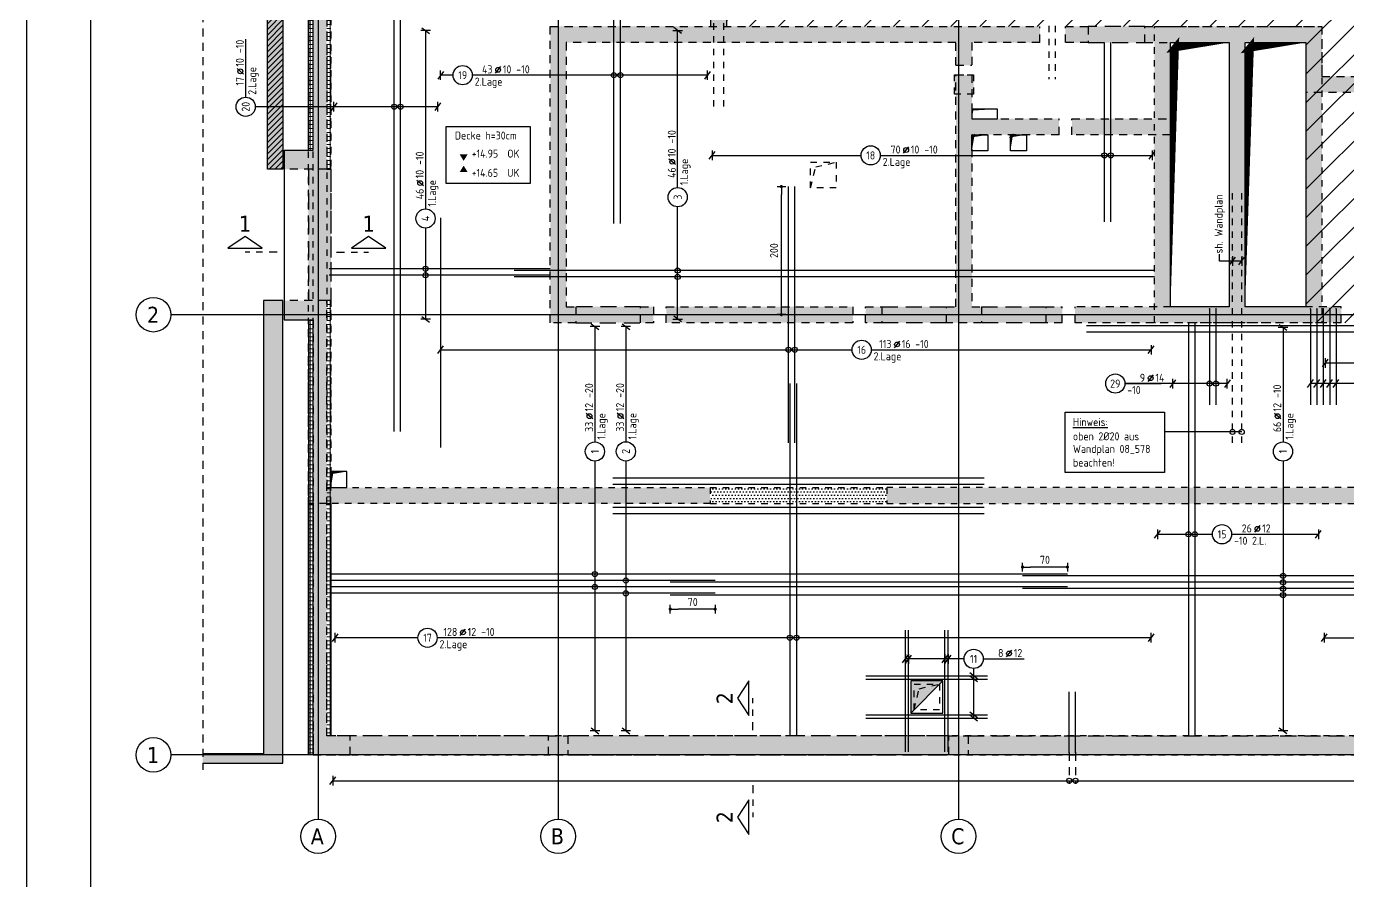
# Model space of a CAD drawing. Extents: x -10 to 81.8, y -37.7 to 49.1.
# Drawn here: x 0 to 20.63, y 16.18 to 29.51 of the extents above; entities that cross this region are included whole.
import ezdxf
from ezdxf.enums import TextEntityAlignment as Align

# ---------------------------------------------------------------- set-up
doc = ezdxf.new("R2010")
doc.units = 0
doc.header["$LTSCALE"] = 0.5
for name, pattern in [('AUSGEZOGEN', [1000.01, 1000, 0.01]), ('DOT', [0.175, 0.05, -0.125]), ('HIDDEN', [0.375, 0.25, -0.125]), ('HIDDEN2', [0.187, 0.125, -0.062]), ('PUNKT', [0.175, 0.05, -0.125]), ('STRICHLINIE', [0.75, 0.5, -0.25]), ('STRICHPUNKT2', [0.55, 0.25, -0.125, 0.05, -0.125]), ('VERDECKT', [0.375, 0.25, -0.125])]:
    doc.linetypes.add(name, pattern=pattern)
for name, color, linetype in [('ACHSEN', 7, 'Continuous'), ('Bestand', 7, 'Continuous'), ('BETON', 7, 'Continuous'), ('Brüstung DG', 7, 'Continuous'), ('DD', 7, 'Continuous'), ('DG', 7, 'Continuous'), ('grau_dunkel', 7, 'Continuous'), ('grau_hell', 7, 'Continuous'), ('grau_mittel', 7, 'Continuous'), ('HILFE', 7, 'Continuous'), ('koten', 7, 'Continuous'), ('MASSE', 7, 'Continuous'), ('OBJEKT', 7, 'Continuous'), ('RAHMEN', 7, 'Continuous'), ('RND', 7, 'Continuous'), ('SCHATTEN', 7, 'Continuous'), ('SCHNITTE', 7, 'Continuous'), ('SCHRAFF', 7, 'Continuous'), ('SFP_Achsen', 7, 'Continuous'), ('TEXT', 7, 'Continuous'), ('VERDECKT', 7, 'Continuous'), ('VERDECKT2', 7, 'Continuous')]:
    doc.layers.add(name, color=color, linetype=linetype)
doc.layers.add('NOPLOT', color=7, linetype='Continuous', plot=False)
doc.layers.add('zila_01_rb_02_stb-fertig_05_schraff', color=144, linetype='Continuous', lineweight=9)
doc.styles.add('helv', font='tahoma.ttf')
doc.styles.add('txt', font='isocp.shx')
doc.dimstyles.new('DOT_I', dxfattribs={"dimscale": 0.5, "dimtxt": 0.25, "dimasz": 0.25, "dimexe": 0.1, "dimexo": 0.3, "dimgap": 0.1, "dimtad": 1, "dimdec": 3, "dimzin": 3, "dimtxsty": 'txt', "dimblk": 'DOT', "dimblk1": 'DOT', "dimblk2": 'DOT', "dimsah": 1, "dimcen": 0.1, "dimse1": 1, "dimse2": 1, "dimazin": 0, "dimtfac": 1, "dimtdec": 4, "dimtix": 1, "dimtmove": 2, "dimatfit": 3, "dimfxl": 0, "dimtvp": 1, "dimtolj": 1, "dimtzin": 0, "dimarcsym": 0})
pattern_1 = [(0, (-74.13047, 79.29311), (1e-17, 0.0625), []), (90, (-74.13047, 79.29311), (-0.0625, 2e-17), [])]
pattern_2 = [(0, (-74.13047, 79.29311), (0.025, 0.05), [0, -0.05])]

# ---------------------------------------------------------------- blocks, each defined once
blk = doc.blocks.new('DINA0')
at = {"layer": 'RAHMEN'}
blk.add_line((0, 84.1), (0, 0), dxfattribs=at)
at = {"layer": 'RAHMEN', "color": 5}
blk.add_line((2, 83.6), (2, 0.5), dxfattribs=at)
blk = doc.blocks.new('SCHN-1')
at = {"layer": 'SCHNITTE', "color": 5, "linetype": 'Continuous'}
blk.add_lwpolyline([(0.54, 0.125), (0, 0.485), (-0.54, 0.125)], close=True, dxfattribs=at)
at = {"layer": 'SCHNITTE', "color": 6, "linetype": 'Continuous', "style": 'helv'}
blk.add_attdef('SCHN-1', text='', height=0.5, dxfattribs=at).set_placement((0, 0.635), align=Align.CENTER)
blk = doc.blocks.new('okrd_o')
at = {"layer": 'koten', "color": 7, "linetype": 'Continuous'}
blk.add_solid([(-0.125, 0.202), (0.125, 0.202), (0, 0)], dxfattribs=at)
at = {"layer": 'koten', "style": 'txt'}
blk.add_attdef('OKRD', (0.25, 0.1), '', height=0.25, dxfattribs=at)
blk = doc.blocks.new('okrd_u')
at = {"layer": 'koten', "color": 7, "linetype": 'Continuous'}
blk.add_solid([(-0.125, -0.202), (0.125, -0.202), (0, 0)], dxfattribs=at)
at = {"layer": 'koten', "style": 'txt'}
blk.add_attdef('OKRD', (0.25, -0.35), '', height=0.25, dxfattribs=at)
blk = doc.blocks.new('DOT')
at = {"layer": 'MASSE', "color": 7, "linetype": 'Continuous'}
for p, q in [((0, 0), (-1, 0)), ((0, 0.54), (0, -0.54))]:
    blk.add_line(p, q, dxfattribs=at)
at = {"layer": 'MASSE', "color": 7, "linetype": 'Continuous', "const_width": 0.2}
blk.add_lwpolyline([(-0.1, 0, 1), (0.1, 0, 1)], format="xyb", close=True, dxfattribs=at)
blk = doc.blocks.new('*D22')
at = {"layer": 'Defpoints', "color": 0, "linetype": 'AUSGEZOGEN', "transparency": 16777216}
for p in [(15.554, 21.071), (15.554, 21.071), (16.254, 21.071)]:
    blk.add_point(p, dxfattribs=at)
at = {"layer": 'MASSE', "color": 0, "linetype": 'AUSGEZOGEN', "lineweight": -2, "transparency": 16777216}
blk.add_line((16.129, 21.071), (15.679, 21.071), dxfattribs=at)
at = {"layer": 'MASSE', "color": 0, "linetype": 'AUSGEZOGEN', "lineweight": -2, "transparency": 16777216, "xscale": 0.125, "yscale": 0.125, "zscale": 0.125, "rotation": 180}
blk.add_blockref('DOT', (15.554, 21.071), dxfattribs=at)
at = {"layer": 'MASSE', "color": 0, "linetype": 'AUSGEZOGEN', "lineweight": -2, "transparency": 16777216, "xscale": 0.125, "yscale": 0.125, "zscale": 0.125}
blk.add_blockref('DOT', (16.254, 21.071), dxfattribs=at)
at = {"layer": 'MASSE', "color": 0, "linetype": 'AUSGEZOGEN', "transparency": 16777216, "insert": (15.904, 21.184), "char_height": 0.125, "attachment_point": 5, "style": 'txt'}
blk.add_mtext('\\A1;70', dxfattribs=at)
blk = doc.blocks.new('*D23')
at = {"layer": 'Defpoints', "color": 0, "linetype": 'AUSGEZOGEN', "transparency": 16777216}
for p in [(10.054, 20.414), (10.054, 20.414), (10.754, 20.414)]:
    blk.add_point(p, dxfattribs=at)
at = {"layer": 'MASSE', "color": 0, "linetype": 'AUSGEZOGEN', "lineweight": -2, "transparency": 16777216}
blk.add_line((10.629, 20.414), (10.179, 20.414), dxfattribs=at)
at = {"layer": 'MASSE', "color": 0, "linetype": 'AUSGEZOGEN', "lineweight": -2, "transparency": 16777216, "xscale": 0.125, "yscale": 0.125, "zscale": 0.125, "rotation": 180}
blk.add_blockref('DOT', (10.054, 20.414), dxfattribs=at)
at = {"layer": 'MASSE', "color": 0, "linetype": 'AUSGEZOGEN', "lineweight": -2, "transparency": 16777216, "xscale": 0.125, "yscale": 0.125, "zscale": 0.125}
blk.add_blockref('DOT', (10.754, 20.414), dxfattribs=at)
at = {"layer": 'MASSE', "color": 0, "linetype": 'AUSGEZOGEN', "transparency": 16777216, "insert": (10.404, 20.526), "char_height": 0.125, "attachment_point": 5, "style": 'txt'}
blk.add_mtext('\\A1;70', dxfattribs=at)
blk = doc.blocks.new('lei_gre')
at = {"layer": 'RND', "color": 7, "linetype": 'Continuous'}
for p, q in [((-0.09, -0.12), (0.09, 0.12)), ((0, 0.15), (0, -0.15))]:
    blk.add_line(p, q, dxfattribs=at)
blk = doc.blocks.new('RND_LEI')
at = {"layer": 'RND', "color": 7, "linetype": 'Continuous'}
blk.add_line((1.022, 0.066), (1.19, 0.27), dxfattribs=at)
for centre, radius in [((0, 0), 0.3), ((1.106, 0.168), 0.075)]:
    blk.add_circle(centre, radius, dxfattribs=at)
at = {"layer": 'RND', "color": 7, "linetype": 'Continuous', "style": 'txt'}
blk.add_attdef('POSL', text='', height=0.25, dxfattribs=at).set_placement((0, 0), align=Align.MIDDLE)
blk.add_attdef('ANZ', text='', height=0.25, dxfattribs=at).set_placement((0.931, 0.057), align=Align.RIGHT)
for tag, p in [('DUM', (1.253, 0.057)), ('ABSTD', (1.674, 0.057)), ('POSTXT', (0.374, -0.327))]:
    blk.add_attdef(tag, p, '', height=0.25, dxfattribs=at)
blk = doc.blocks.new('*D33')
at = {"layer": 'Defpoints', "color": 0, "linetype": 'AUSGEZOGEN', "transparency": 16777216}
for p in [(11.788, 27.012), (11.788, 27.012), (11.788, 25.012)]:
    blk.add_point(p, dxfattribs=at)
at = {"layer": 'MASSE', "color": 0, "linetype": 'AUSGEZOGEN', "lineweight": -2, "transparency": 16777216}
blk.add_line((11.788, 25.137), (11.788, 26.887), dxfattribs=at)
at = {"layer": 'MASSE', "color": 0, "linetype": 'AUSGEZOGEN', "lineweight": -2, "transparency": 16777216, "xscale": 0.125, "yscale": 0.125, "zscale": 0.125}
for p, rotation in [((11.788, 27.012), 90), ((11.788, 25.012), 270)]:
    blk.add_blockref('DOT', p, dxfattribs=dict(at, rotation=rotation))
at = {"layer": 'MASSE', "color": 0, "linetype": 'AUSGEZOGEN', "transparency": 16777216, "insert": (11.675, 26.012), "char_height": 0.125, "attachment_point": 5, "rotation": 90, "style": 'txt'}
blk.add_mtext('\\A1;200', dxfattribs=at)

msp = doc.modelspace()

# ---------------------------------------------------------------- hatches: boundary and pattern name
at = {"layer": 'Brüstung DG', "linetype": 'DOT'}
h = msp.add_hatch(dxfattribs=at)
h.set_pattern_fill('DOTS', color=102, scale=0.8, double=1)
h.set_pattern_definition(pattern_2)
h.paths.add_polyline_path([(35.1045, 39.3866), (35.1045, 39.0866), (43.1545, 39.0866), (43.1545, 18.4366), (4.6895, 18.4366), (4.6895, 22.0616), (4.4795, 22.0616), (4.4795, 18.1366), (43.4545, 18.1366), (43.4545, 39.3866)])
h.paths.add_polyline_path([(12.2545, 39.0866), (12.2545, 39.3866), (4.5295, 39.3866), (4.5295, 38.4216), (4.6895, 38.4216), (4.6895, 39.0866)], flags=17)
h = msp.add_hatch(dxfattribs=at)
h.set_pattern_fill('DOTS', color=102, scale=0.8, double=1)
h.set_pattern_definition(pattern_2)
h.paths.add_polyline_path([(13.4345, 22.3116), (10.6745, 22.3116), (10.6745, 22.0616), (13.4345, 22.0616)])
at = {"layer": 'DG', "linetype": 'AUSGEZOGEN'}
h = msp.add_hatch(dxfattribs=at)
h.set_pattern_fill('DOTS', scale=0.8, double=1)
h.set_pattern_definition(pattern_2)
h.paths.add_polyline_path([(13.4345, 22.3116), (13.4345, 22.0616), (37.3295, 22.0616), (37.3295, 22.3116)])
h.paths.add_polyline_path([(34.2295, 25.1366), (34.2295, 27.1116), (36.9295, 27.1116), (36.9295, 26.6466), (37.1795, 26.6466), (37.1795, 27.3616), (33.9795, 27.3616), (33.9795, 24.8866), (37.1795, 24.8866), (37.1795, 25.5966), (36.9295, 25.5966), (36.9295, 25.1366)])
h.paths.add_polyline_path([(31.0795, 28.7566), (31.0795, 28.4566), (31.3795, 28.4566), (31.3795, 28.7566)])
h.paths.add_polyline_path([(26.7795, 28.7566), (26.4795, 28.7566), (26.4795, 28.4566), (26.7795, 28.4566)])
h.paths.add_polyline_path([(23.0295, 28.7566), (22.7295, 28.7566), (22.7295, 28.4566), (23.0295, 28.4566)])
h.paths.add_polyline_path([(14.7895, 28.4566), (14.7895, 28.7566), (14.4895, 28.7566), (14.4895, 28.4566)])
h.paths.add_polyline_path([(39.4295, 35.4616), (39.4295, 22.3116), (39.2795, 22.3116), (39.2795, 22.0616), (39.6795, 22.0616), (39.6795, 35.4616)])
h.paths.add_polyline_path([(4.6895, 32.3116), (4.4795, 32.3116), (4.4795, 22.0616), (10.6745, 22.0616), (10.6745, 22.3116), (4.6895, 22.3116)])
h.paths.add_polyline_path([(12.2545, 35.2116), (12.2545, 35.4616), (12.2045, 35.4616), (12.2045, 35.2116)])
h.paths.add_polyline_path([(35.1045, 35.4616), (35.1045, 35.2116), (35.8545, 35.2116), (35.8545, 35.4616)])
h = msp.add_hatch(dxfattribs=at)
h.set_pattern_fill('DOTS', scale=0.8, double=1)
h.set_pattern_definition([(0, (-74.13047, 79.29311), (0.025, 0.05), [0, -0.05])])
h.paths.add_polyline_path([(17.6145, 29.5116), (17.6145, 24.8866), (20.2295, 24.8866), (20.2295, 29.5116)])
h.paths.add_polyline_path([(18.7795, 29.2616), (17.8645, 29.2616), (17.8645, 25.1366), (18.7795, 25.1366)], flags=16)
h.paths.add_polyline_path([(19.9795, 29.2616), (19.0295, 29.2616), (19.0295, 25.1366), (19.9795, 25.1366)], flags=16)
at = {"layer": 'grau_dunkel', "transparency": 33554687}
msp.add_hatch(color=21, dxfattribs=at).paths.add_polyline_path([(14.3095, 19.2916), (13.8095, 19.2916), (13.8095, 18.7916)])
at = {"layer": 'grau_hell'}
h = msp.add_hatch(color=9, dxfattribs=at)
h.paths.add_polyline_path([(4.0045, 25.2315), (3.7045, 25.2315), (3.7045, 18.1565), (2.7545, 18.1565), (2.7545, 18.0065), (4.0045, 18.0065)])
h.paths.add_polyline_path([(3.7645, 27.2815), (4.0045, 27.2815), (4.0045, 32.7815), (3.7645, 32.7815)])
h.paths.add_polyline_path([(4.0045, 40.3615), (3.7045, 40.3615), (3.7045, 38.5815), (2.7545, 38.5815), (2.7545, 38.3815), (3.7045, 38.3815), (3.7045, 32.7815), (4.0045, 32.7815)])
h.paths.add_polyline_path([(4.0045, 40.3815), (4.0045, 40.6315), (2.7545, 40.6315), (2.7545, 40.3815)])
at = {"layer": 'grau_hell', "linetype": 'AUSGEZOGEN'}
h = msp.add_hatch(dxfattribs=at)
h.set_pattern_fill('ANSI31', color=9, scale=0.1, style=0, double=1)
h.set_pattern_definition([(45, (0, -25.33528), (-0.2245064, 0.2245064), [])])
h.paths.add_polyline_path([(37.1795, 31.3866), (37.1795, 39.3866), (35.1045, 39.3866), (35.1045, 32.9208), (12.2545, 32.9208), (12.2545, 39.3866), (8.1795, 39.3866), (8.1795, 31.1366), (10.9295, 31.1366), (10.9295, 29.5116), (19.9795, 29.5116), (19.9795, 24.8866), (34.2295, 24.8866), (34.2295, 27.1116), (37.1795, 27.1116)])
at = {"layer": 'grau_mittel'}
h = msp.add_hatch(color=61, dxfattribs=at)
h.paths.add_polyline_path([(43.4545, 39.3866), (36.9295, 39.3866), (36.9295, 31.1366), (37.9945, 31.1366), (37.9945, 31.3866), (37.1795, 31.3866), (37.1795, 39.0866), (39.4295, 39.0866), (39.4295, 31.3866), (39.2795, 31.3866), (39.2795, 31.1366), (39.6795, 31.1366), (39.6795, 39.0866), (43.1545, 39.0866), (43.1545, 34.0716), (43.4545, 34.0716)])
h.paths.add_polyline_path([(43.4545, 34.0716), (43.1545, 34.0716), (43.1545, 32.2016), (43.4545, 32.2016)], flags=17)
h.paths.add_polyline_path([(43.4545, 32.2016), (43.1545, 32.2016), (43.1545, 31.1366), (43.4545, 31.1366)])
h.paths.add_polyline_path([(43.1545, 31.1366), (43.1545, 31.3866), (39.6795, 31.3866), (39.6795, 31.1366)])
h.paths.add_polyline_path([(39.2795, 31.1366), (39.2795, 31.3866), (38.3945, 31.3866), (38.3945, 31.1366)], flags=17)
h.paths.add_polyline_path([(38.3945, 31.3866), (38.1945, 31.3866), (38.1945, 31.1366), (38.3945, 31.1366)], flags=17)
h.paths.add_polyline_path([(43.4545, 31.1366), (43.1545, 31.1366), (43.1545, 25.1616), (43.4545, 25.1616)])
h.paths.add_polyline_path([(43.1545, 24.8616), (43.4545, 24.8616), (43.4545, 25.1616), (43.1545, 25.1616)])
h.paths.add_polyline_path([(43.1545, 20.6366), (43.4545, 20.6366), (43.4545, 24.8616), (43.1545, 24.8616)])
h.paths.add_polyline_path([(43.4545, 20.6366), (43.1545, 20.6366), (43.1545, 18.4366), (42.9045, 18.4366), (42.9045, 18.1366), (43.4545, 18.1366)])
h.paths.add_polyline_path([(37.2045, 18.4366), (37.2045, 18.1366), (42.9045, 18.1366), (42.9045, 18.4366)])
h.paths.add_polyline_path([(36.9045, 18.4366), (36.9045, 18.1366), (37.2045, 18.1366), (37.2045, 18.4366)])
h.paths.add_polyline_path([(29.7045, 18.4366), (29.7045, 18.1366), (36.9045, 18.1366), (36.9045, 18.4366)])
h.paths.add_polyline_path([(29.4045, 18.4366), (29.4045, 18.1366), (29.7045, 18.1366), (29.7045, 18.4366)])
h.paths.add_polyline_path([(22.2045, 18.4366), (22.2045, 18.1366), (29.4045, 18.1366), (29.4045, 18.4366)])
h.paths.add_polyline_path([(21.9045, 18.1366), (22.2045, 18.1366), (22.2045, 18.4366), (21.9045, 18.4366)])
h.paths.add_polyline_path([(14.7045, 18.4366), (14.7045, 18.1366), (21.9045, 18.1366), (21.9045, 18.4366)])
h.paths.add_polyline_path([(14.7045, 18.4366), (14.4045, 18.4366), (14.4045, 18.1366), (14.7045, 18.1366)])
h.paths.add_polyline_path([(8.4545, 18.4366), (8.4545, 18.1366), (14.4045, 18.1366), (14.4045, 18.4366)])
h.paths.add_polyline_path([(8.1545, 18.4366), (8.1545, 18.1366), (8.4545, 18.1366), (8.4545, 18.4366)])
h.paths.add_polyline_path([(5.0545, 18.4366), (5.0545, 18.1366), (8.1545, 18.1366), (8.1545, 18.4366)])
h.paths.add_polyline_path([(4.6895, 18.4366), (4.6895, 25.2315), (4.0245, 25.2315), (4.0245, 24.9315), (4.4795, 24.9315), (4.4795, 18.1366), (5.0545, 18.1366), (5.0545, 18.4366)])
h.paths.add_polyline_path([(4.7545, 27.2815), (4.6895, 27.2815), (4.4045, 27.2815), (4.4045, 25.2315), (4.6895, 25.2315), (4.7545, 25.2315)])
h.paths.add_polyline_path([(4.6895, 39.0866), (8.1795, 39.0866), (8.1795, 31.1366), (8.5795, 31.1366), (8.5795, 31.3866), (8.4295, 31.3866), (8.4295, 39.0866), (10.6795, 39.0866), (10.6795, 31.3866), (9.9145, 31.3866), (9.9145, 31.1366), (10.9295, 31.1366), (10.9295, 39.3866), (4.5295, 39.3866), (4.5295, 32.3116), (4.4795, 32.3116), (4.4795, 27.5815), (4.0245, 27.5815), (4.0245, 27.2815), (4.6895, 27.2815)])
h.paths.add_polyline_path([(4.7545, 31.3866), (4.7545, 31.1366), (8.1795, 31.1366), (8.1795, 31.3866)], flags=17)
h.paths.add_polyline_path([(8.5795, 31.3866), (8.5795, 31.1366), (9.4645, 31.1366), (9.4645, 31.3866)], flags=17)
h.paths.add_polyline_path([(9.4645, 31.3866), (9.4645, 31.1366), (9.7145, 31.1366), (9.7145, 31.3866)], flags=17)
h.paths.add_polyline_path([(10.9295, 31.1366), (10.6795, 31.1366), (10.6795, 29.5116), (10.9295, 29.5116)], flags=17)
h.paths.add_polyline_path([(8.1795, 29.5116), (8.1795, 24.8866), (8.5795, 24.8866), (8.5795, 25.1366), (8.4295, 25.1366), (8.4295, 29.2616), (14.5145, 29.2616), (14.5145, 28.9066), (14.7645, 28.9066), (14.7645, 29.2616), (15.8245, 29.2616), (15.8245, 29.5116)])
h.paths.add_polyline_path([(9.5895, 24.8866), (9.5895, 25.1366), (8.5795, 25.1366), (8.5795, 24.8866)], flags=17)
h.paths.add_polyline_path([(9.5895, 24.8866), (9.7895, 24.8866), (9.7895, 25.1366), (9.5895, 25.1366)])
h.paths.add_polyline_path([(9.9895, 25.1366), (9.9895, 24.8866), (12.9045, 24.8866), (12.9045, 25.1366)], flags=16)
h.paths.add_polyline_path([(13.1045, 25.1366), (13.1045, 24.8866), (13.3545, 24.8866), (13.3545, 25.1366)], flags=16)
h.paths.add_polyline_path([(13.3545, 25.1366), (13.3545, 24.8866), (14.3645, 24.8866), (14.3645, 25.1366)], flags=16)
h.paths.add_polyline_path([(14.5145, 25.1366), (14.3645, 25.1366), (14.3645, 24.8866), (14.9145, 24.8866), (14.9145, 25.1366), (14.7645, 25.1366), (14.7645, 27.8216), (16.1245, 27.8216), (16.1245, 28.0716), (14.7645, 28.0716), (14.7645, 28.7566), (14.5145, 28.7566)])
h.paths.add_polyline_path([(14.9145, 25.1366), (14.9145, 24.8866), (15.9245, 24.8866), (15.9245, 25.1366)], flags=16)
h.paths.add_polyline_path([(15.9245, 24.8866), (16.1745, 24.8866), (16.1745, 25.1366), (15.9245, 25.1366)])
h.paths.add_polyline_path([(16.5795, 29.2616), (16.5795, 29.5116), (16.2245, 29.5116), (16.2245, 29.2616)])
h.paths.add_polyline_path([(17.4645, 29.2616), (17.4645, 29.5116), (16.5795, 29.5116), (16.5795, 29.2616)])
h.paths.add_polyline_path([(18.7795, 29.2616), (18.7795, 25.1366), (16.3745, 25.1366), (16.3745, 24.8866), (20.5295, 24.8866), (20.5295, 25.1366), (19.0295, 25.1366), (19.0295, 29.2616), (19.9795, 29.2616), (19.9795, 28.4816), (21.3545, 28.4816), (21.3545, 28.7316), (20.2295, 28.7316), (20.2295, 29.5116), (17.4645, 29.5116), (17.4645, 29.2616)])
h.paths.add_polyline_path([(16.3245, 28.0716), (16.3245, 27.8216), (17.8645, 27.8216), (17.8645, 28.0716)])
h.paths.add_polyline_path([(20.7295, 25.1366), (20.7295, 24.8866), (29.9045, 24.8866), (29.9045, 25.1366)])
h.paths.add_polyline_path([(25.1045, 28.4816), (25.1045, 28.7316), (22.7545, 28.7316), (22.7545, 28.4816)])
h.paths.add_polyline_path([(28.6545, 28.4816), (28.6545, 28.7316), (26.5045, 28.7316), (26.5045, 28.4816)])
h.paths.add_polyline_path([(30.0545, 28.7316), (30.0545, 28.4816), (31.3545, 28.4816), (31.3545, 29.2616), (32.7345, 29.2616), (32.7345, 29.5116), (31.1045, 29.5116), (31.1045, 28.7316)])
h.paths.add_polyline_path([(31.3545, 26.9116), (31.1045, 26.9116), (31.1045, 25.1366), (30.1045, 25.1366), (30.1045, 24.8866), (31.5045, 24.8866), (31.5045, 25.1366), (31.3545, 25.1366)])
h.paths.add_polyline_path([(32.3895, 24.8866), (32.3895, 25.1366), (31.5045, 25.1366), (31.5045, 24.8866)])
h.paths.add_polyline_path([(32.3895, 25.1366), (32.3895, 24.8866), (33.0945, 24.8866), (33.0945, 25.1366)], flags=17)
h.paths.add_polyline_path([(33.6945, 25.1366), (33.6945, 24.8866), (37.1795, 24.8866), (37.1795, 25.5966), (36.9295, 25.5966), (36.9295, 25.1366), (34.2295, 25.1366), (34.2295, 27.1116), (36.9295, 27.1116), (36.9295, 26.6466), (37.1795, 26.6466), (37.1795, 26.8966), (37.0995, 26.8966), (37.0995, 27.0466), (37.1795, 27.0466), (37.1795, 27.5113), (36.9295, 27.5113), (36.9295, 27.3616), (32.3895, 27.3616), (32.3895, 27.1116), (33.9795, 27.1116), (33.9795, 25.1366)])
h.paths.add_polyline_path([(36.9295, 26.6466), (36.9295, 25.5966), (37.1795, 25.5966), (37.1795, 26.6466)], flags=17)
h.paths.add_polyline_path([(36.9295, 27.5113), (37.1795, 27.5113), (37.1795, 28.3963), (36.9295, 28.3963)])
h.paths.add_polyline_path([(37.1795, 28.6616), (36.9295, 28.6616), (36.9295, 28.3963), (37.1795, 28.3963)])
h.paths.add_polyline_path([(36.6295, 29.5116), (36.6295, 29.2616), (37.1795, 29.2616), (37.1795, 29.5116)])
h.paths.add_polyline_path([(36.0294, 29.2616), (36.0294, 29.5116), (33.3345, 29.5116), (33.3345, 29.2616)])
h.paths.add_polyline_path([(32.3895, 27.1116), (32.3895, 27.3616), (31.5045, 27.3616), (31.5045, 27.1116)])
h.paths.add_polyline_path([(31.5045, 27.1116), (31.5045, 27.3616), (31.3545, 27.3616), (31.3545, 28.2816), (31.1045, 28.2816), (31.1045, 27.1116)])
h.paths.add_polyline_path([(37.1795, 31.1366), (36.9295, 31.1366), (36.9295, 30.0616), (37.1795, 30.0616)])
h.paths.add_polyline_path([(34.2295, 31.1916), (34.4795, 31.1916), (34.4795, 31.8866), (34.2295, 31.8866)])
h.paths.add_polyline_path([(32.3795, 31.8866), (32.1295, 31.8866), (32.1295, 31.1916), (32.3795, 31.1916)])
h.paths.add_polyline_path([(13.6295, 31.8866), (13.3795, 31.8866), (13.3795, 31.1916), (13.6295, 31.1916)])
h.paths.add_polyline_path([(15.7295, 31.8866), (15.4795, 31.8866), (15.4795, 31.1916), (15.7295, 31.1916)])
h.paths.add_polyline_path([(17.3795, 31.8866), (17.1295, 31.8866), (17.1295, 31.1916), (17.3795, 31.1916)])
h.paths.add_polyline_path([(19.4795, 31.8866), (19.2295, 31.8866), (19.2295, 31.1916), (19.4795, 31.1916)])
h.paths.add_polyline_path([(20.8795, 31.1916), (21.1295, 31.1916), (21.1295, 31.8866), (20.8795, 31.8866)])
h.paths.add_polyline_path([(22.9795, 31.1916), (23.2295, 31.1916), (23.2295, 31.8866), (22.9795, 31.8866)])
h.paths.add_polyline_path([(24.8795, 31.8866), (24.6295, 31.8866), (24.6295, 31.1916), (24.8795, 31.1916)])
h.paths.add_polyline_path([(26.7295, 31.1916), (26.9795, 31.1916), (26.9795, 31.8866), (26.7295, 31.8866)])
h.paths.add_polyline_path([(29.7045, 32.9208), (29.4045, 32.9208), (29.4045, 32.0366), (28.3795, 32.0366), (28.3795, 31.1916), (28.6295, 31.1916), (28.6295, 31.7866), (30.4795, 31.7866), (30.4795, 31.1916), (30.7295, 31.1916), (30.7295, 32.0366), (29.7045, 32.0366)])
h.paths.add_polyline_path([(35.1045, 39.3866), (35.1045, 39.0866), (36.9295, 39.0866), (36.9295, 39.3866)])
h.paths.add_polyline_path([(12.2545, 39.0866), (12.2545, 39.3866), (10.9295, 39.3866), (10.9295, 39.0866)])
at = {"layer": 'SCHRAFF'}
h = msp.add_hatch(dxfattribs=at)
h.set_pattern_fill('ANSI33', color=8, scale=0.5, double=1)
h.set_pattern_definition([(45, (-74.13047, 79.29311), (-0.08838835, 0.08838835), []), (45, (-74.04208, 79.29311), (-0.08838835, 0.08838835), [0.0625, -0.03125])])
h.paths.add_polyline_path([(4.0045, 40.3615), (3.7045, 40.3615), (3.7045, 38.5815), (2.7545, 38.5815), (2.7545, 38.3815), (3.7045, 38.3815), (3.7045, 32.7815), (4.0045, 32.7815)])
h.paths.add_polyline_path([(4.0045, 25.2315), (3.7045, 25.2315), (3.7045, 18.1565), (2.7545, 18.1565), (2.7545, 18.0065), (4.0045, 18.0065)])
h.paths.add_polyline_path([(4.0045, 40.3815), (4.0045, 40.6315), (2.7545, 40.6315), (2.7545, 40.3815)])
h = msp.add_hatch(dxfattribs=at)
h.set_pattern_fill('ANSI31', color=8, scale=0.5, double=1)
h.set_pattern_definition([(45, (-74.13047, 79.29311), (-0.044194174, 0.044194174), [])])
h.paths.add_polyline_path([(4.0045, 32.7815), (3.7645, 32.7815), (3.7645, 27.2815), (4.0045, 27.2815)])
at = {"layer": 'zila_01_rb_02_stb-fertig_05_schraff', "linetype": 'AUSGEZOGEN'}
h = msp.add_hatch(dxfattribs=at)
h.set_pattern_fill('ANSI37', color=102, scale=0.5, angle=-45)
h.set_pattern_definition(pattern_1)
h.paths.add_polyline_path([(4.4545, 32.3116), (4.4795, 32.3116), (4.5295, 32.3116), (4.5295, 39.3866), (4.4545, 39.3866)])
h.paths.add_polyline_path([(4.7545, 39.0866), (4.6895, 39.0866), (4.6895, 27.2815), (4.7545, 27.2815)])
h.paths.add_polyline_path([(4.4045, 27.5815), (4.4795, 27.5815), (4.4795, 32.3116), (4.4545, 32.3116), (4.4045, 32.3116)])
h = msp.add_hatch(dxfattribs=at)
h.set_pattern_fill('ANSI37', color=102, scale=0.5, angle=-45)
h.set_pattern_definition(pattern_1)
h.paths.add_polyline_path([(4.4045, 18.1366), (4.4795, 18.1366), (4.4795, 24.9315), (4.4045, 24.9315)])
h.paths.add_polyline_path([(4.6895, 18.4366), (4.7545, 18.4366), (4.7545, 25.2315), (4.6895, 25.2315)])

# ---------------------------------------------------------------- linework, layer by layer
at = {"color": 0, "linetype": 'ByBlock', "lineweight": -2}
for p, q in [((4.6895, 22.0616), (4.7545, 22.0616)), ((4.7545, 22.0616), (4.7545, 18.4366))]:
    msp.add_line(p, q, dxfattribs=at)
msp.add_lwpolyline([(4.4795, 18.1366), (4.4045, 18.1366), (4.4045, 22.0616), (4.4795, 22.0616)], dxfattribs=at)
at = {"layer": 'ACHSEN', "color": 140, "linetype": 'AUSGEZOGEN'}
for p, q in [((4.5545, 39.3866), (4.5545, 17.1366)), ((8.3045, 39.3866), (8.3045, 17.1366)), ((14.5545, 32.9208), (14.5545, 17.1366)), ((43.4545, 25.0116), (2.2545, 25.0116)), ((43.4545, 18.1366), (2.2545, 18.1366))]:
    msp.add_line(p, q, dxfattribs=at)
at = {"layer": 'Bestand', "color": 8, "linetype": 'AUSGEZOGEN'}
for p, q in [((3.7645, 27.2815), (3.7645, 32.7815)), ((4.0045, 32.7815), (4.0045, 27.2815)), ((4.0045, 27.2815), (3.7645, 27.2815)), ((4.0045, 25.2315), (3.7045, 25.2315)), ((3.7045, 25.2315), (3.7045, 18.1565)), ((4.0045, 18.0065), (4.0045, 25.2315)), ((3.7045, 18.1565), (2.7545, 18.1565)), ((2.7545, 18.0065), (4.0045, 18.0065))]:
    msp.add_line(p, q, dxfattribs=at)
at = {"layer": 'BETON', "color": 6, "linetype": 'AUSGEZOGEN'}
for p, q in [((4.4045, 27.5815), (4.4045, 32.3116)), ((4.4795, 27.5815), (4.4795, 32.3116)), ((4.0245, 27.5815), (4.0245, 24.9315)), ((4.0245, 27.5815), (4.4795, 27.5815)), ((4.0245, 24.9315), (4.4795, 24.9315)), ((4.4045, 24.9315), (4.4045, 18.1366)), ((4.4795, 18.1366), (4.4795, 24.9315)), ((43.4545, 18.1366), (4.4045, 18.1366))]:
    msp.add_line(p, q, dxfattribs=at)
for points in [[(17.8645, 29.2616), (18.7795, 29.2616), (18.7795, 25.1366), (17.8645, 25.1366)], [(19.0295, 29.2616), (19.9795, 29.2616), (19.9795, 25.1366), (19.0295, 25.1366)], [(15.1645, 28.2216), (14.7645, 28.2216), (14.7645, 28.0716), (15.1645, 28.0716)], [(15.0145, 27.5716), (14.7645, 27.5716), (14.7645, 27.8216), (15.0145, 27.8216)], [(15.6145, 27.5716), (15.3645, 27.5716), (15.3645, 27.8216), (15.6145, 27.8216)], [(5.0045, 22.5616), (4.7545, 22.5616), (4.7545, 22.3116), (5.0045, 22.3116)]]:
    msp.add_lwpolyline(points, close=True, dxfattribs=at)
at = {"layer": 'Brüstung DG', "color": 102, "linetype": 'DOT'}
for p, q in [((10.6745, 22.3116), (13.4345, 22.3116)), ((10.6745, 22.0616), (13.4345, 22.0616))]:
    msp.add_line(p, q, dxfattribs=at)
at = {"layer": 'Brüstung DG', "color": 102, "linetype": 'PUNKT', "lineweight": -2}
msp.add_lwpolyline([(35.1045, 39.0866), (43.1545, 39.0866), (43.1545, 18.4366), (4.6895, 18.4366), (4.6895, 22.0616), (4.4795, 22.0616), (4.4795, 18.1366), (43.4545, 18.1366), (43.4545, 39.3866), (35.1045, 39.3866)], dxfattribs=at)
at = {"layer": 'DD', "color": 7, "linetype": 'HIDDEN2'}
for p, q in [((12.2445, 26.9916), (12.3246, 27.3181)), ((12.3246, 27.3181), (12.6445, 27.3916)), ((13.9411, 19.1713), (14.2595, 19.2416)), ((13.8595, 18.8416), (13.9411, 19.1713))]:
    msp.add_line(p, q, dxfattribs=at)
for points in [[(12.2445, 27.3916), (12.6445, 27.3916), (12.6445, 26.9916), (12.2445, 26.9916)], [(13.8595, 19.2416), (14.2595, 19.2416), (14.2595, 18.8416), (13.8595, 18.8416)]]:
    msp.add_lwpolyline(points, close=True, dxfattribs=at)
at = {"layer": 'DG', "color": 7, "linetype": 'PUNKT', "lineweight": -2}
for p, q in [((4.6895, 37.6316), (4.6895, 22.3116)), ((4.7545, 37.6316), (4.7545, 22.3116)), ((4.4045, 22.0616), (4.4045, 32.3116)), ((4.4795, 22.0616), (4.4795, 32.3116)), ((17.6145, 29.5116), (20.2295, 29.5116)), ((17.6145, 24.8866), (17.6145, 29.5116)), ((18.7795, 29.5116), (19.0295, 29.5116)), ((20.2295, 29.5116), (20.2295, 24.8866)), ((17.8645, 29.2616), (18.7795, 29.2616)), ((17.8645, 25.1366), (17.8645, 29.2616)), ((18.7795, 29.2616), (18.7795, 25.1366)), ((19.0295, 29.2616), (19.9795, 29.2616)), ((19.0295, 25.1366), (19.0295, 29.2616)), ((19.9795, 29.2616), (19.9795, 25.1366)), ((18.7795, 25.1366), (17.8645, 25.1366)), ((19.9795, 25.1366), (19.0295, 25.1366)), ((20.2295, 24.8866), (17.6145, 24.8866)), ((19.0295, 24.8866), (18.7795, 24.8866)), ((4.6895, 22.3116), (10.6745, 22.3116)), ((10.6745, 22.3116), (10.6745, 22.0616)), ((13.4345, 22.3116), (13.4345, 22.0616)), ((37.3295, 22.3116), (13.4345, 22.3116)), ((4.4795, 22.0616), (4.4045, 22.0616)), ((10.6745, 22.0616), (4.4795, 22.0616)), ((13.4345, 22.0616), (37.3295, 22.0616))]:
    msp.add_line(p, q, dxfattribs=at)
msp.add_lwpolyline([(14.4895, 28.7566), (14.7895, 28.7566), (14.7895, 28.4566), (14.4895, 28.4566)], close=True, dxfattribs=at)
at = {"layer": 'grau_dunkel', "color": 21}
for points in [[(17.8645, 25.1366, 0, 0.1335, 0), (17.9312, 29.2605, 0, 0, 0), (17.8705, 29.1872, 0.1492, 0, 0), (18.7795, 29.2616, 0, 0, 0)], [(19.0295, 25.1366, 0, 0.1388, 0), (19.0989, 29.2604, 0, 0, 0), (19.0358, 29.1844, 0.1549, 0, 0), (19.9795, 29.2616, 0, 0, 0)]]:
    msp.add_lwpolyline(points, format="xyseb", dxfattribs=at)
at = {"layer": 'HILFE', "color": 102, "linetype": 'HIDDEN'}
msp.add_line((2.7545, 40.7315), (2.7545, 17.9065), dxfattribs=at)
at = {"layer": 'HILFE', "color": 102, "linetype": 'AUSGEZOGEN'}
for p, q in [((18.6317, 25.8495), (18.6317, 25.9588)), ((18.9892, 25.8495), (18.6317, 25.8495)), ((4.4795, 22.0616), (4.4045, 22.0616))]:
    msp.add_line(p, q, dxfattribs=at)
msp.add_lwpolyline([(16.2205, 23.4891), (17.7715, 23.4891), (17.7715, 22.5483), (16.2205, 22.5483)], close=True, dxfattribs=at)
at = {"layer": 'NOPLOT', "color": 191, "linetype": 'AUSGEZOGEN'}
msp.add_line((6.467, 26.5261), (6.467, 22.935), dxfattribs=at)
at = {"layer": 'NOPLOT', "color": 191, "linetype": 'Continuous'}
for points in [[(9.1545, 22.4655), (14.9545, 22.4655)], [(9.1545, 22.3655), (14.9545, 22.3655)], [(9.1545, 22.0076), (14.9545, 22.0077)], [(9.1545, 21.9076), (14.9545, 21.9077)]]:
    msp.add_lwpolyline(points, dxfattribs=at)
at = {"layer": 'OBJEKT', "color": 7, "linetype": 'AUSGEZOGEN'}
msp.add_line((13.8095, 18.7916), (14.3095, 19.2916), dxfattribs=at)
at = {"layer": 'OBJEKT', "color": 1, "linetype": 'AUSGEZOGEN'}
msp.add_lwpolyline([(6.553, 27.9501), (7.8648, 27.9501), (7.8648, 27.061), (6.553, 27.061)], close=True, dxfattribs=at)
at = {"layer": 'OBJEKT', "color": 7, "linetype": 'AUSGEZOGEN'}
msp.add_lwpolyline([(14.3095, 19.2916), (13.8095, 19.2916), (13.8095, 18.7916), (14.3095, 18.7916)], close=True, dxfattribs=at)
at = {"layer": 'RND', "color": 7, "linetype": 'AUSGEZOGEN'}
for p, q in [((3.4243, 28.4083), (3.4243, 29.3145)), ((6.2321, 29.4465), (6.2321, 26.6633)), ((10.1686, 26.9967), (10.1686, 29.4493)), ((6.6623, 28.7514), (6.467, 28.7514)), ((10.6335, 28.7514), (6.9623, 28.7514)), ((4.8026, 28.2583), (3.5743, 28.2583)), ((6.4226, 28.2583), (4.8026, 28.2583)), ((10.7074, 27.499), (13.0333, 27.499)), ((13.3333, 27.499), (17.5767, 27.499)), ((10.1686, 24.943), (10.1686, 26.6967)), ((6.2321, 26.3633), (6.2321, 24.9405)), ((8.8767, 24.825), (8.8767, 23.0242)), ((9.3601, 24.8253), (9.3601, 23.0267)), ((19.6214, 24.8124), (19.6214, 23.0242)), ((6.467, 24.4631), (12.8917, 24.4631)), ((13.1917, 24.4631), (17.5619, 24.4631)), ((20.2808, 24.259), (25.7202, 24.259)), ((17.8986, 23.9357), (17.1523, 23.9357)), ((17.1523, 23.9357), (17.7182, 23.9357)), ((18.7515, 23.9357), (17.8986, 23.9357)), ((8.8767, 22.7242), (8.8767, 18.5127)), ((9.3601, 22.7267), (9.3601, 18.5139)), ((19.6214, 22.7242), (19.6214, 18.5146)), ((17.6615, 21.5829), (18.5192, 21.5829)), ((18.8192, 21.5829), (20.1733, 21.5829)), ((6.1134, 19.9664), (4.8195, 19.9664)), ((17.5606, 19.9664), (6.4134, 19.9664)), ((20.2651, 19.9664), (25.7222, 19.9664)), ((14.9406, 19.6366), (15.5806, 19.6366)), ((4.7841, 17.7341), (25.3106, 17.7341))]:
    msp.add_line(p, q, dxfattribs=at)
at = {"layer": 'RND', "color": 102, "linetype": 'AUSGEZOGEN'}
for p, q in [((21.2957, 23.937), (20.0501, 23.937)), ((14.6406, 19.6366), (13.7257, 19.6366)), ((14.7906, 19.4866), (14.7906, 18.7115))]:
    msp.add_line(p, q, dxfattribs=at)
at = {"layer": 'RND', "color": 102, "linetype": 'VERDECKT'}
for p, q in [((16.2831, 18.1716), (16.2831, 17.6841)), ((16.3831, 18.1716), (16.3831, 17.6841))]:
    msp.add_line(p, q, dxfattribs=at)
at = {"layer": 'RND', "color": 1, "linetype": 'HIDDEN2'}
for points in [[(10.7307, 33.7616), (10.7307, 28.2616)], [(10.8821, 33.7616), (10.8821, 28.2616)], [(15.9658, 32.9208), (15.9658, 28.6866)], [(16.0658, 32.9208), (16.0658, 28.6866)], [(18.8329, 23.0116), (18.8329, 27.0116)], [(18.9758, 23.0116), (18.9758, 27.0116)]]:
    msp.add_lwpolyline(points, dxfattribs=at)
at = {"layer": 'RND', "color": 1, "linetype": 'AUSGEZOGEN'}
for points in [[(5.7426, 23.1866), (5.7426, 31.1366)], [(5.8426, 23.1866), (5.8426, 31.1366)], [(9.1739, 26.4366), (9.1739, 31.1366)], [(9.2739, 26.4366), (9.2739, 31.1366)], [(16.8314, 26.4616), (16.8314, 29.2616)], [(16.9314, 26.4616), (16.9314, 29.2616)], [(11.8976, 23.0116), (11.8976, 27.0116)], [(11.9976, 23.0116), (11.9976, 27.0116)], [(8.1795, 25.7281), (4.7295, 25.7281)], [(8.1795, 25.6281), (4.7295, 25.6281)], [(17.6145, 25.7009), (7.6145, 25.7009)], [(17.6145, 25.6009), (7.6145, 25.6009)], [(18.4749, 25.1016), (18.4749, 23.6016)], [(18.5749, 25.1016), (18.5749, 23.6016)], [(20.0501, 25.1016), (20.0501, 23.6016)], [(20.1501, 25.1016), (20.1501, 23.6016)], [(20.2501, 25.1016), (20.2501, 23.6016)], [(20.3501, 25.1016), (20.3501, 23.6016)], [(20.4501, 25.1016), (20.4501, 23.6016)], [(16.5545, 24.844), (22.0545, 24.844)], [(18.1447, 24.8866), (18.1447, 18.4366)], [(18.2447, 24.8866), (18.2447, 18.4366)], [(16.5545, 24.744), (22.0545, 24.744)], [(11.9226, 23.9366), (11.9226, 18.4366)], [(12.0226, 23.9366), (12.0226, 18.4366)], [(16.2545, 20.9607), (4.7545, 20.9607)], [(10.7545, 20.8607), (4.7545, 20.8607)], [(27.0545, 20.9335), (15.5545, 20.9335)], [(16.2545, 20.7607), (4.7545, 20.7607)], [(10.7545, 20.6607), (4.7545, 20.6607)], [(21.5545, 20.8335), (10.0545, 20.8335)], [(21.5545, 20.6335), (10.0545, 20.6335)], [(27.0545, 20.7335), (15.5545, 20.7335)], [(13.7257, 18.1866), (13.7257, 20.0866)], [(13.7757, 18.1866), (13.7757, 20.0866)], [(14.3432, 18.1866), (14.3432, 20.0866)], [(14.3932, 18.1866), (14.3932, 20.0866)], [(13.1095, 19.3717), (15.0095, 19.3717)], [(13.1095, 19.3217), (15.0095, 19.3217)], [(16.2831, 18.1716), (16.2831, 19.1216)], [(16.3831, 18.1716), (16.3831, 19.1216)], [(13.1095, 18.7615), (15.0095, 18.7615)], [(13.1095, 18.7115), (15.0095, 18.7115)]]:
    msp.add_lwpolyline(points, dxfattribs=at)
at = {"layer": 'RND', "color": 7, "linetype": 'AUSGEZOGEN', "const_width": 0.0125}
for points in [[(18.4749, 25.0953, 1), (18.4749, 25.1078, 1)], [(18.5749, 25.0953, 1), (18.5749, 25.1078, 1)], [(20.0501, 25.0953, 1), (20.0501, 25.1078, 1)], [(20.1501, 25.0953, 1), (20.1501, 25.1078, 1)], [(20.2501, 25.0953, 1), (20.2501, 25.1078, 1)], [(20.3501, 25.0953, 1), (20.3501, 25.1078, 1)], [(20.4501, 25.0953, 1), (20.4501, 25.1078, 1)], [(16.2768, 18.1716, -1), (16.2893, 18.1716, -1)], [(16.3768, 18.1716, -1), (16.3893, 18.1716, -1)]]:
    msp.add_lwpolyline(points, format="xyb", close=True, dxfattribs=at)
at = {"layer": 'RND', "color": 102, "linetype": 'AUSGEZOGEN'}
msp.add_lwpolyline([(18.9758, 23.1807), (17.7715, 23.1807)], dxfattribs=at)
at = {"layer": 'RND', "color": 7, "linetype": 'AUSGEZOGEN'}
for centre in [(9.1739, 28.7514), (9.2739, 28.7514), (5.7426, 28.2583), (5.8426, 28.2583), (16.8314, 27.499), (16.9314, 27.499), (6.2321, 25.7281), (6.2321, 25.6281), (10.1686, 25.7009), (10.1686, 25.6009), (11.8976, 24.4631), (11.9976, 24.4631), (18.4749, 23.9357), (18.5749, 23.9357), (18.8329, 23.1807), (18.9758, 23.1807), (18.1447, 21.5829), (18.2447, 21.5829), (8.8767, 20.9607), (9.3601, 20.8607), (19.6214, 20.9335), (19.6214, 20.8335), (8.8767, 20.7607), (9.3601, 20.6607), (19.6214, 20.7335), (19.6214, 20.6335), (11.9226, 19.9664), (12.0226, 19.9664), (16.2831, 17.7341), (16.3831, 17.7341)]:
    msp.add_circle(centre, 0.04, dxfattribs=at)
at = {"layer": 'SCHATTEN', "color": 1, "linetype": 'AUSGEZOGEN'}
for points in [[(14.7645, 28.0716, 0, 0.0245, 0), (14.7766, 28.2206, 0, 0, 0), (14.7648, 28.2104, 0.0224, 0, 0), (15.1645, 28.2216, 0, 0, 0)], [(14.7645, 27.5716, 0, 0.0408, 0), (14.7848, 27.8199, 0, 0, 0), (14.7661, 27.8013, 0.0408, 0, 0), (15.0145, 27.8216, 0, 0, 0)], [(15.3645, 27.5716, 0, 0.0408, 0), (15.3848, 27.8199, 0, 0, 0), (15.3661, 27.8013, 0.0408, 0, 0), (15.6145, 27.8216, 0, 0, 0)], [(4.7545, 22.3116, 0, 0.0408, 0), (4.7748, 22.5599, 0, 0, 0), (4.7561, 22.5413, 0.0408, 0, 0), (5.0045, 22.5616, 0, 0, 0)]]:
    msp.add_lwpolyline(points, format="xyseb", dxfattribs=at)
at = {"layer": 'SCHNITTE', "color": 5, "linetype": 'STRICHPUNKT2'}
for p, q in [((3.9135, 25.9891), (3.4135, 25.9891)), ((4.8439, 25.9891), (5.3439, 25.9891)), ((11.3443, 18.5222), (11.3443, 19.0222)), ((11.3443, 17.6649), (11.3443, 17.1649))]:
    msp.add_line(p, q, dxfattribs=at)
at = {"layer": 'SFP_Achsen', "color": 7, "linetype": 'AUSGEZOGEN'}
for centre in [(1.984, 25.0116), (1.984, 18.1366), (4.5545, 16.8661), (8.3045, 16.8661), (14.5545, 16.8661)]:
    msp.add_circle(centre, 0.2705, dxfattribs=at)
at = {"layer": 'VERDECKT', "color": 7, "linetype": 'VERDECKT', "lineweight": -2}
for p, q in [((4.6895, 39.0866), (4.6895, 27.2815)), ((4.4795, 27.5815), (4.4795, 32.3116)), ((8.1795, 24.8866), (8.1795, 29.5116)), ((8.1795, 29.5116), (15.8245, 29.5116)), ((16.2245, 29.5116), (16.5795, 29.5116)), ((16.5795, 29.5116), (16.5795, 29.2616)), ((17.4645, 29.2616), (17.4645, 29.5116)), ((17.4645, 29.5116), (20.2295, 29.5116)), ((20.2295, 29.5116), (20.2295, 28.7316)), ((14.5145, 29.2616), (8.4295, 29.2616)), ((8.4295, 29.2616), (8.4295, 25.1366)), ((14.5145, 28.9066), (14.5145, 29.2616)), ((15.8245, 29.2616), (14.7645, 29.2616)), ((14.7645, 29.2616), (14.7645, 28.9066)), ((16.5795, 29.2616), (16.2245, 29.2616)), ((17.4645, 29.2616), (18.7795, 29.2616)), ((18.7795, 29.2616), (18.7795, 25.1366)), ((19.0295, 29.2616), (19.9795, 29.2616)), ((19.0295, 25.1366), (19.0295, 29.2616)), ((19.9795, 29.2616), (19.9795, 28.4816)), ((14.5145, 25.1366), (14.5145, 28.7566)), ((14.7645, 28.7566), (14.7645, 28.0716)), ((20.2295, 28.7316), (21.3545, 28.7316)), ((21.3545, 28.4816), (19.9795, 28.4816)), ((14.7645, 28.0716), (16.1245, 28.0716)), ((16.3245, 28.0716), (17.8645, 28.0716)), ((17.8645, 27.8216), (17.8645, 28.0716)), ((16.1245, 27.8216), (14.7645, 27.8216)), ((14.7645, 27.8216), (14.7645, 25.1366)), ((17.8645, 27.8216), (16.3245, 27.8216)), ((4.0245, 27.2815), (4.0245, 27.5815)), ((4.0245, 27.5815), (4.4795, 27.5815)), ((4.6895, 27.2815), (4.0245, 27.2815)), ((4.6895, 25.2315), (4.0245, 25.2315)), ((4.0245, 25.2315), (4.0245, 24.9315)), ((4.6895, 18.4366), (4.6895, 25.2315)), ((8.4295, 25.1366), (8.5795, 25.1366)), ((8.5795, 25.1366), (8.5795, 24.8866)), ((14.3645, 24.8866), (14.3645, 25.1366)), ((14.3645, 25.1366), (14.5145, 25.1366)), ((14.7645, 25.1366), (14.9145, 25.1366)), ((14.9145, 25.1366), (14.9145, 24.8866)), ((15.9245, 24.8866), (15.9245, 25.1366)), ((15.9245, 25.1366), (16.1745, 25.1366)), ((18.7795, 25.1366), (16.3745, 25.1366)), ((20.5295, 25.1366), (19.0295, 25.1366)), ((4.0245, 24.9315), (4.4795, 24.9315)), ((4.4795, 24.9315), (4.4795, 18.1366)), ((8.5795, 24.8866), (8.1795, 24.8866)), ((14.9145, 24.8866), (14.3645, 24.8866)), ((16.1745, 24.8866), (15.9245, 24.8866)), ((20.5295, 24.8866), (16.3745, 24.8866)), ((5.0545, 18.4366), (4.6895, 18.4366)), ((5.0545, 18.1366), (5.0545, 18.4366)), ((4.4795, 18.1366), (5.0545, 18.1366))]:
    msp.add_line(p, q, dxfattribs=at)
at = {"layer": 'VERDECKT', "color": 7, "linetype": 'VERDECKT'}
for p, q in [((15.8245, 29.2616), (15.8245, 29.5116)), ((16.2245, 29.2616), (16.2245, 29.5116)), ((14.5145, 28.9066), (14.7645, 28.9066)), ((14.5145, 28.7566), (14.7645, 28.7566)), ((16.1245, 27.8216), (16.1245, 28.0716)), ((16.3245, 27.8216), (16.3245, 28.0716)), ((16.1745, 24.8866), (16.1745, 25.1366)), ((16.3745, 24.8866), (16.3745, 25.1366)), ((20.5295, 24.8866), (20.5295, 25.1366))]:
    msp.add_line(p, q, dxfattribs=at)
at = {"layer": 'VERDECKT', "color": 7, "linetype": 'VERDECKT', "lineweight": -2}
for points in [[(4.6895, 27.2815), (4.7545, 27.2815), (4.7545, 39.0866)], [(4.4795, 32.3116), (4.4045, 32.3116), (4.4045, 27.5815)], [(4.7545, 18.4366), (4.7545, 25.2315), (4.6895, 25.2315)], [(9.7895, 24.8866), (9.5895, 24.8866), (9.5895, 25.1366), (9.7895, 25.1366), (9.7895, 24.8866)], [(9.9895, 24.8866), (9.9895, 25.1366), (12.9045, 25.1366), (12.9045, 24.8866)], [(13.1045, 25.1366), (13.3545, 25.1366), (13.3545, 24.8866), (13.1045, 24.8866), (13.1045, 25.1366)], [(4.4795, 18.1366), (4.4045, 18.1366), (4.4045, 24.9315)], [(12.9045, 24.8866), (9.9895, 24.8866)]]:
    msp.add_lwpolyline(points, dxfattribs=at)
for points in [[(8.1545, 18.4366), (8.4545, 18.4366), (8.4545, 18.1366), (8.1545, 18.1366)], [(14.4045, 18.4366), (14.7045, 18.4366), (14.7045, 18.1366), (14.4045, 18.1366)]]:
    msp.add_lwpolyline(points, close=True, dxfattribs=at)
at = {"layer": 'VERDECKT2', "color": 7, "linetype": 'STRICHLINIE'}
for p, q in [((10.6795, 31.1366), (10.6795, 29.5116)), ((10.9295, 31.1366), (10.9295, 29.5116)), ((17.4645, 29.5116), (16.5795, 29.5116)), ((16.5795, 29.2616), (17.4645, 29.2616)), ((4.4045, 27.2815), (4.4045, 25.2315)), ((4.7545, 27.2815), (4.7545, 25.2315)), ((9.5895, 25.1366), (8.5795, 25.1366)), ((13.3545, 25.1366), (14.3645, 25.1366)), ((14.9145, 25.1366), (15.9245, 25.1366)), ((8.5795, 24.8866), (9.5895, 24.8866)), ((14.3645, 24.8866), (13.3545, 24.8866)), ((15.9245, 24.8866), (14.9145, 24.8866)), ((8.1545, 18.4366), (5.0545, 18.4366)), ((14.4045, 18.4366), (8.4545, 18.4366)), ((14.7045, 18.4366), (21.9045, 18.4366)), ((8.1545, 18.1366), (5.0545, 18.1366)), ((8.4545, 18.1366), (14.4045, 18.1366)), ((21.9045, 18.1366), (14.7045, 18.1366))]:
    msp.add_line(p, q, dxfattribs=at)

# ---------------------------------------------------------------- block references
at = {"xscale": 0.5, "yscale": 0.5, "zscale": 0.5}
msp.add_blockref('DINA0', (0, 0), dxfattribs=at)
at = {"layer": 'koten', "color": 6, "linetype": 'AUSGEZOGEN', "xscale": 0.5, "yscale": 0.5, "zscale": 0.5}
for name, p, values in [('okrd_o', (6.8272, 27.414), {'OKRD': '+14.95  OK'}), ('okrd_u', (6.8272, 27.339), {'OKRD': '+14.65  UK'})]:
    msp.add_blockref(name, p, dxfattribs=at).add_auto_attribs(values)
at = {"layer": 'RND', "color": 7, "linetype": 'AUSGEZOGEN', "xscale": 0.5, "yscale": 0.5, "zscale": 0.5, "rotation": 90}
for p, values in [((3.4243, 28.2583), {'POSL': '20', 'DUM': '10', 'ANZ': '17', 'ABSTD': '-10', 'POSTXT': '2.Lage'}), ((10.1686, 26.8467), {'POSL': '3', 'DUM': '10', 'ANZ': '46', 'ABSTD': '-10', 'POSTXT': '1.Lage'}), ((6.2321, 26.5133), {'POSL': '4', 'DUM': '10', 'ANZ': '46', 'ABSTD': '-10', 'POSTXT': '1.Lage'}), ((8.8767, 22.8742), {'POSL': '1', 'DUM': '12', 'ANZ': '33', 'ABSTD': '-20', 'POSTXT': '1.Lage'}), ((9.3601, 22.8767), {'POSL': '2', 'DUM': '12', 'ANZ': '33', 'ABSTD': '-20', 'POSTXT': '1.Lage'}), ((19.6214, 22.8742), {'POSL': '1', 'DUM': '12', 'ANZ': '66', 'ABSTD': '-10', 'POSTXT': '1.Lage'})]:
    msp.add_blockref('RND_LEI', p, dxfattribs=at).add_auto_attribs(values)
at = {"layer": 'RND', "color": 7, "linetype": 'AUSGEZOGEN', "xscale": 0.5, "yscale": 0.5, "zscale": 0.5}
for p, rotation in [((6.2321, 29.4465), 270), ((10.1686, 29.4493), 90), ((6.467, 28.7514), 179.9999999999999), ((10.6335, 28.7514), 179.9999999999999), ((4.8026, 28.2583), 180), ((6.4226, 28.2583), 180), ((6.2321, 24.9405), 270), ((10.1686, 24.943), 90), ((8.8767, 24.825), 270), ((9.3601, 24.8253), 270), ((19.6214, 24.8124), 270), ((17.8986, 23.9357), 180), ((18.7515, 23.9357), 180), ((4.8195, 19.9664), 180), ((17.5606, 19.9664), 180), ((14.7906, 19.3717), 90), ((14.7906, 19.3217), 90), ((14.7906, 18.7615), 90), ((14.7906, 18.7115), 90), ((8.8767, 18.5127), 270), ((9.3601, 18.5139), 270), ((19.6214, 18.5146), 270)]:
    msp.add_blockref('lei_gre', p, dxfattribs=dict(at, rotation=rotation))
for p, values in [((6.8123, 28.7514), {'POSL': '19', 'DUM': '10', 'ANZ': '43', 'ABSTD': '-10', 'POSTXT': '2.Lage'}), ((13.1833, 27.499), {'POSL': '18', 'DUM': '10', 'ANZ': '70', 'ABSTD': '-10', 'POSTXT': '2.Lage'}), ((13.0417, 24.4631), {'POSL': '16', 'DUM': '16', 'ANZ': '113', 'ABSTD': '-10', 'POSTXT': '2.Lage'}), ((17.0023, 23.9357), {'POSL': '29', 'DUM': '14', 'ANZ': '9', 'POSTXT': '-10 '}), ((18.6692, 21.5829), {'POSL': '15', 'DUM': '12', 'ANZ': '26', 'POSTXT': '-10 2.L.'}), ((6.2634, 19.9664), {'POSL': '17', 'DUM': '12', 'ANZ': '128', 'ABSTD': '-10', 'POSTXT': '2.Lage'}), ((14.7906, 19.6366), {'POSL': '11', 'DUM': '12', 'ANZ': '8'})]:
    msp.add_blockref('RND_LEI', p, dxfattribs=at).add_auto_attribs(values)
for p in [(10.7074, 27.499), (17.5767, 27.499), (18.8329, 25.8495), (18.9758, 25.8495), (6.467, 24.4631), (17.5619, 24.4631), (20.2808, 24.259), (20.0501, 23.937), (20.1501, 23.937), (20.2501, 23.937), (20.3501, 23.937), (20.4501, 23.937), (17.6615, 21.5829), (20.1733, 21.5829), (20.2651, 19.9664), (13.7257, 19.6366), (13.7757, 19.6366), (14.3432, 19.6366), (14.3932, 19.6366), (4.7841, 17.7341)]:
    msp.add_blockref('lei_gre', p, dxfattribs=at)
at = {"layer": 'SCHNITTE', "color": 5, "linetype": 'STRICHPUNKT2', "xscale": 0.5, "yscale": 0.5, "zscale": 0.5}
for p in [(3.4135, 25.9891), (5.3439, 25.9891)]:
    msp.add_blockref('SCHN-1', p, dxfattribs=at).add_auto_attribs({'SCHN-1': '1'})
at = {"layer": 'SCHNITTE', "color": 5, "linetype": 'STRICHPUNKT2', "xscale": 0.5, "yscale": 0.5, "zscale": 0.5, "rotation": 90}
for p in [(11.3443, 19.0222), (11.3443, 17.1649)]:
    msp.add_blockref('SCHN-1', p, dxfattribs=at).add_auto_attribs({'SCHN-1': '2'})

# ---------------------------------------------------------------- texts
at = {"layer": 'SFP_Achsen', "color": 6, "linetype": 'AUSGEZOGEN', "style": 'helv'}
for s, p in [('2', (1.8837, 24.8854)), ('1', (1.8837, 18.0104)), ('A', (4.4404, 16.7417)), ('B', (8.1904, 16.7417)), ('C', (14.4404, 16.7417))]:
    msp.add_text(s, height=0.25, dxfattribs=at).set_placement(p)
at = {"layer": 'TEXT', "color": 1, "linetype": 'AUSGEZOGEN', "style": 'txt'}
msp.add_text('Decke h=30cm', height=0.125, dxfattribs=at).set_placement((6.6891, 27.7469))
at = {"layer": 'TEXT', "color": 7, "linetype": 'AUSGEZOGEN', "style": 'txt'}
msp.add_text('sh. Wandplan', height=0.125, rotation=90, dxfattribs=at).set_placement((18.6784, 25.9665))
at = {"layer": 'TEXT', "color": 7, "linetype": 'DOT', "style": 'txt'}
for s, p in [('%%UHinweis:', (16.3412, 23.2731)), ('oben 2%%C20 aus ', (16.3412, 23.0499)), ('Wandplan 08_578', (16.3412, 22.8532)), ('beachten!', (16.3412, 22.6393))]:
    msp.add_text(s, height=0.125, dxfattribs=at).set_placement(p)

# ---------------------------------------------------------------- dimensions: what is measured, and where the dimension line sits
at = {"layer": 'MASSE', "color": 7, "linetype": 'AUSGEZOGEN'}
dim = msp.add_linear_dim(base=(11.7876, 27.0116), p1=(11.7876, 25.0116), p2=(11.7876, 27.0116), angle=90, dimstyle='DOT_I', override={"dimdec": 0, "dimlfac": 100}, dxfattribs=at)
dim.commit()
dim.dimension.update_dxf_attribs({"geometry": '*D33', "text_midpoint": (11.6751, 26.0116)})
for base, p1, p2, picture, middle in [((15.5545, 21.0712), (16.2545, 21.0712), (15.5545, 21.0712), '*D22', (15.9045, 21.1837)), ((10.0545, 20.4136), (10.7545, 20.4136), (10.0545, 20.4136), '*D23', (10.4045, 20.5261))]:
    dim = msp.add_linear_dim(base=base, p1=p1, p2=p2, dimstyle='DOT_I', override={"dimdec": 0, "dimlfac": 100}, dxfattribs=at)
    dim.commit()
    dim.dimension.update_dxf_attribs({"geometry": picture, "text_midpoint": middle})

doc.saveas('drawing.dxf')
